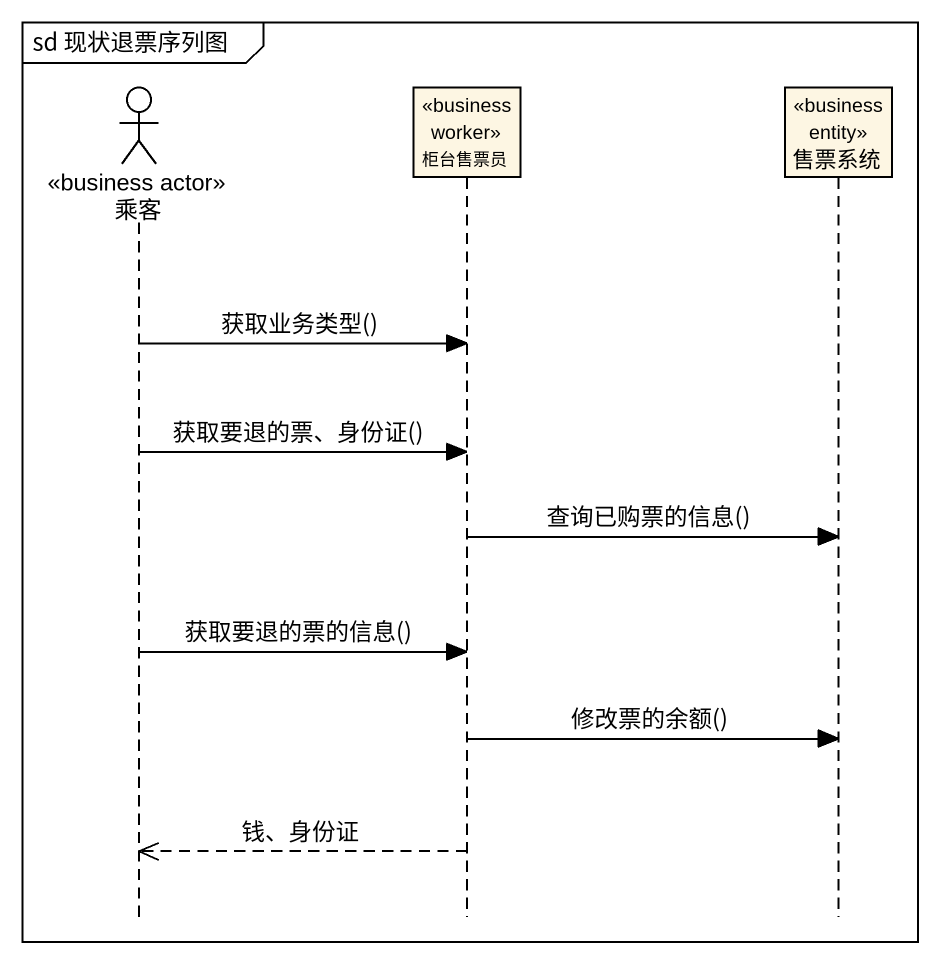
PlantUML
@startuml
mainframe sd 现状退票序列图
hide footbox
actor 乘客 <<business actor>>
participant 柜台售票员 <<business worker>>
participant 售票系统 <<business entity>>

乘客 -> 柜台售票员 : 获取业务类型()
乘客 -> 柜台售票员 : 获取要退的票、身份证()
柜台售票员 -> 售票系统 : 查询已购票的信息()
乘客 -> 柜台售票员 : 获取要退的票的信息()
柜台售票员 -> 售票系统 : 修改票的余额()
柜台售票员 -->> 乘客 : 钱、身份证
@enduml
